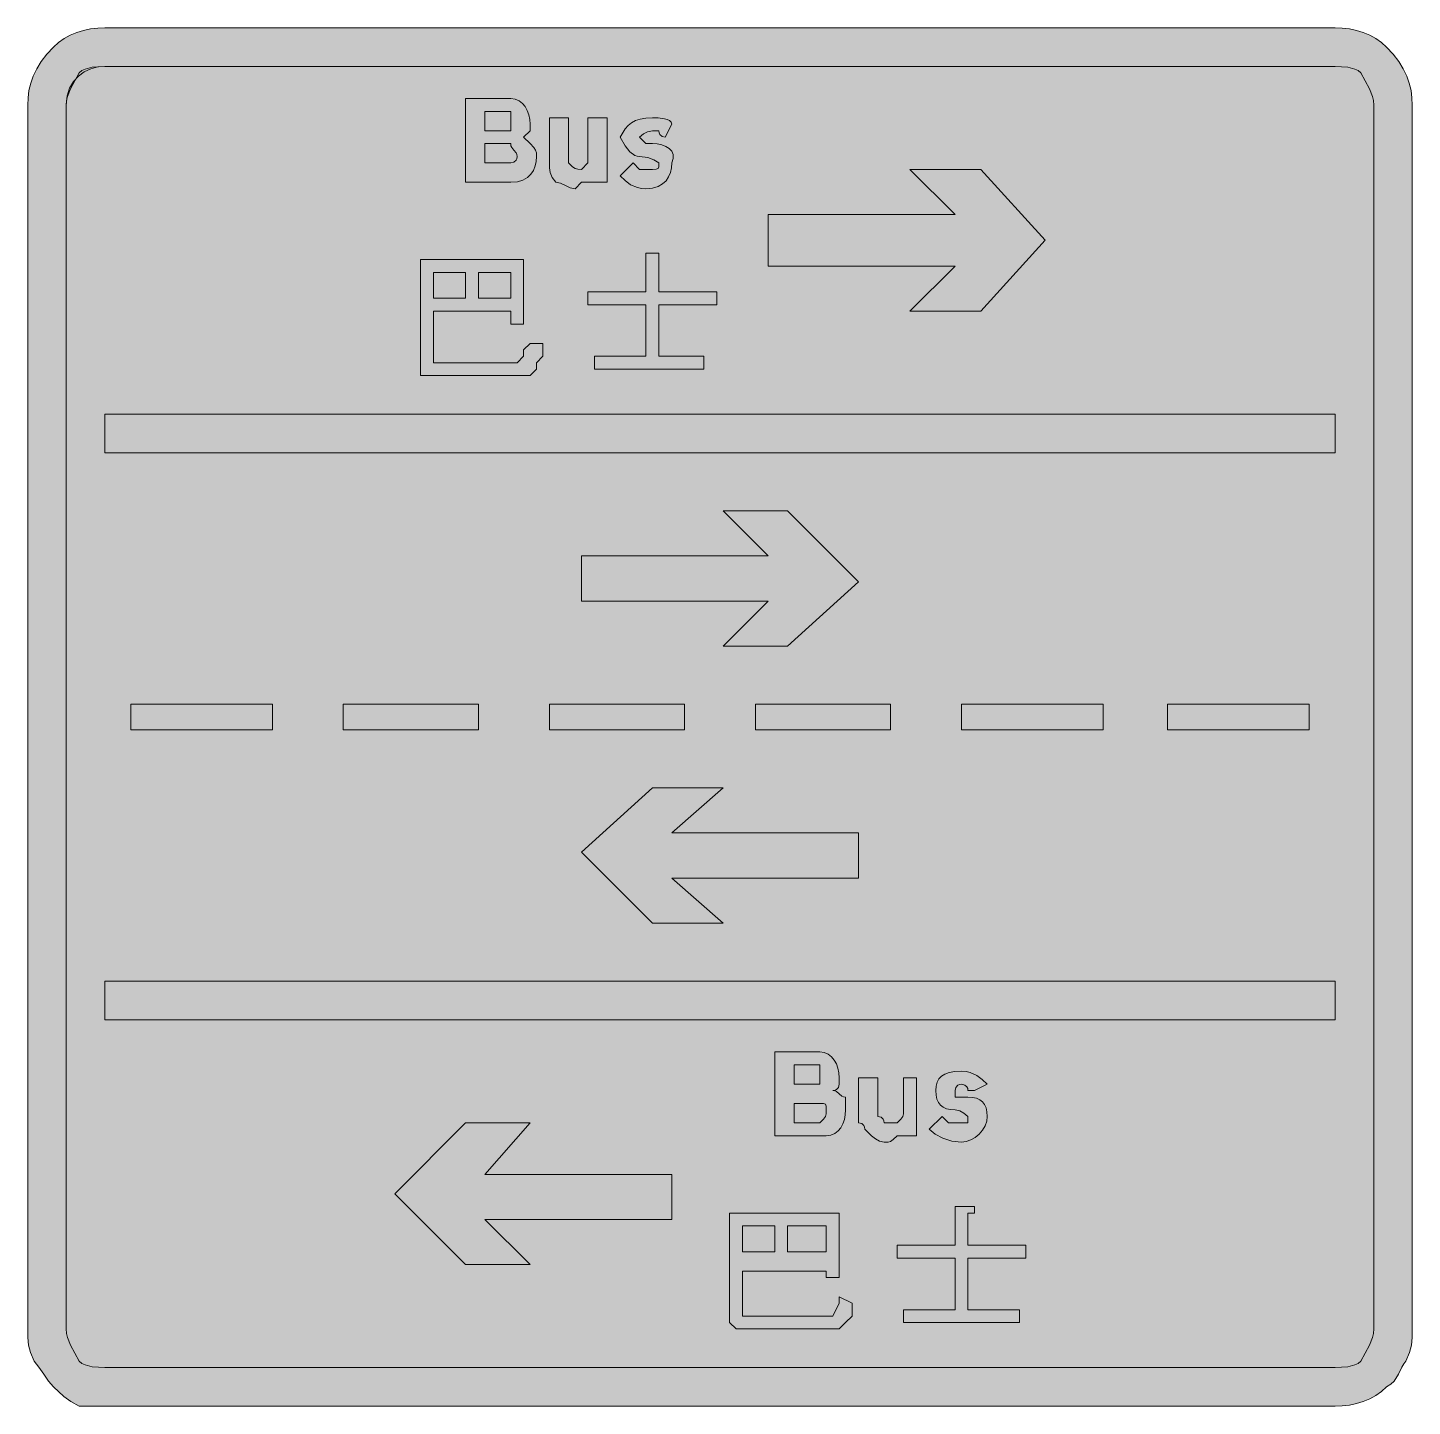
# Model space of a CAD drawing. Header units: metres. Extents: x 154 to 412, y 7 to 264.
import ezdxf

# ---------------------------------------------------------------- set-up
doc = ezdxf.new("R2010")
doc.units = ezdxf.units.M
doc.layers.add('FILL_BLACK_000000', color=7, linetype='Continuous', true_color=0x000000)
doc.layers.add('FILL_WHITE_FFFFFF', color=7, linetype='Continuous', true_color=0xffffff)

msp = doc.modelspace()

# ---------------------------------------------------------------- hatches: boundary and pattern name
at = {"layer": 'FILL_BLACK_000000', "true_color": 0x000000}
h = msp.add_hatch(color=7, dxfattribs=at)
h.dxf.hatch_style = 1
h.paths.add_polyline_path([(154.65, 252.54), (154.98, 253.89), (155.46, 255.24), (156.11, 256.59), (156.94, 257.94), (157.97, 259.29), (159.21, 260.64), (160.16, 261.48), (161.22, 262.21), (162.35, 262.83), (163.56, 263.34), (164.82, 263.73), (166.13, 264.01), (167.46, 264.18), (168.81, 264.24), (398.01, 264.24), (399.36, 264.18), (400.69, 264.01), (402, 263.73), (403.26, 263.34), (404.47, 262.83), (405.6, 262.21), (406.66, 261.48), (407.61, 260.64), (408.85, 259.29), (409.88, 257.94), (410.71, 256.59), (411.36, 255.24), (411.84, 253.89), (412.17, 252.54), (412.35, 251.19), (412.41, 249.84), (412.41, 21.84), (412.39, 20.23), (412.26, 18.84), (411.9, 17.45), (411.21, 15.84), (410.81, 15.34), (410.48, 14.75), (409.86, 13.44), (409.02, 12.13), (408.4, 11.54), (407.61, 11.04), (406.66, 10.2), (405.6, 9.46), (404.47, 8.85), (403.26, 8.34), (402, 7.95), (400.69, 7.66), (399.36, 7.5), (398.01, 7.44), (168.81, 7.44), (164.01, 7.44), (162.42, 8.34), (161.16, 9.24), (159.21, 11.04), (158.31, 12.13), (157.41, 13.44), (156.51, 14.75), (155.61, 15.84), (154.92, 17.45), (154.56, 18.84), (154.43, 20.23), (154.41, 21.84), (154.41, 249.84), (154.47, 251.19), (154.65, 252.54)])
h.paths.add_polyline_path([(161.66, 20.99), (161.82, 20.23), (162.36, 18.84), (164.01, 15.84), (164.51, 15.44), (165.1, 15.15), (166.41, 14.79), (168.81, 14.64), (398.01, 14.64), (400.41, 14.79), (401.72, 15.15), (402.31, 15.44), (402.81, 15.84), (404.46, 18.84), (405, 20.23), (405.16, 20.99), (405.21, 21.84), (405.21, 249.84), (405.16, 250.69), (405, 251.45), (404.46, 252.84), (402.81, 255.84), (402.31, 256.24), (401.72, 256.53), (400.41, 256.89), (398.01, 257.04), (168.81, 257.04), (167.47, 256.93), (166.17, 256.59), (164.95, 256.03), (163.86, 255.24), (162.94, 254.23), (162.23, 252.99), (161.77, 251.53), (161.61, 249.84), (161.61, 21.84), (161.66, 20.99)], flags=16)
h = msp.add_hatch(color=7, dxfattribs=at)
h.dxf.hatch_style = 1
h.paths.add_polyline_path([(244.41, 251.04), (245.25, 250.93), (245.98, 250.63), (246.6, 250.15), (247.11, 249.54), (247.5, 248.81), (247.78, 248), (247.95, 247.14), (248.01, 246.24), (248.01, 245.04), (246.81, 243.84), (248.01, 242.64), (248.7, 241.93), (249.06, 241.44), (249.19, 240.95), (249.21, 240.24), (249.15, 239.34), (248.97, 238.48), (248.64, 237.67), (248.16, 236.94), (247.51, 236.33), (246.68, 235.85), (245.65, 235.55), (244.41, 235.44), (243.21, 235.44), (236.01, 235.44), (236.01, 251.04), (242.01, 251.04), (244.41, 251.04)])
h.paths.add_polyline_path([(239.61, 248.64), (239.61, 245.04), (243.21, 245.04), (244.41, 245.04), (244.41, 246.24), (244.41, 248.64), (243.21, 248.64), (239.61, 248.64)], flags=16)
h.paths.add_polyline_path([(244.41, 239.04), (245.01, 239.19), (245.42, 239.55), (245.56, 239.84), (245.61, 240.24), (245.56, 240.64), (245.42, 240.95), (245.01, 241.44), (244.6, 241.93), (244.46, 242.24), (244.41, 242.64), (243.21, 242.64), (239.61, 242.64), (239.61, 239.04), (243.21, 239.04), (244.41, 239.04)], flags=16)
h = msp.add_hatch(color=7, dxfattribs=at)
h.dxf.hatch_style = 1
h.paths.add_polyline_path([(262.41, 247.44), (262.41, 235.44), (258.81, 235.44), (257.61, 235.44), (256.41, 234.24), (255.51, 234.43), (254.61, 234.84), (253.71, 235.25), (252.81, 235.44), (252.12, 236.34), (251.76, 237.24), (251.63, 238.14), (251.61, 239.04), (251.61, 247.44), (255.21, 247.44), (255.21, 240.24), (255.21, 239.04), (255.92, 238.35), (256.41, 237.99), (256.9, 237.86), (257.61, 237.84), (258.81, 239.04), (258.81, 240.24), (258.81, 247.44), (262.41, 247.44)])
h = msp.add_hatch(color=7, dxfattribs=at)
h.dxf.hatch_style = 1
h.paths.add_polyline_path([(274.35, 238.14), (274.17, 237.28), (273.84, 236.47), (273.36, 235.74), (272.71, 235.13), (271.88, 234.65), (270.85, 234.35), (269.61, 234.24), (268.76, 234.29), (268.02, 234.45), (266.76, 234.99), (265.73, 235.76), (264.81, 236.64), (267.21, 239.04), (268.41, 237.84), (269.61, 237.84), (270.81, 237.84), (271.5, 237.86), (271.86, 237.99), (271.99, 238.35), (272.01, 239.04), (271.11, 239.64), (269.98, 240.05), (268.41, 240.24), (267.96, 240.3), (267.51, 240.46), (266.61, 241.14), (265.71, 242.26), (264.81, 243.84), (265.75, 245.41), (266.29, 246.03), (266.91, 246.54), (267.65, 246.93), (268.52, 247.21), (269.57, 247.38), (270.81, 247.44), (271.88, 247.42), (273.06, 247.29), (273.59, 247.15), (274.02, 246.93), (274.3, 246.64), (274.41, 246.24), (273.21, 243.84), (272.61, 243.99), (272.2, 244.35), (272.06, 244.64), (272.01, 245.04), (270.81, 245.04), (269.93, 244.85), (269.16, 244.44), (268.41, 243.84), (269.61, 242.64), (270.81, 242.64), (271.7, 242.58), (272.55, 242.41), (273.32, 242.13), (273.96, 241.74), (274.43, 241.23), (274.69, 240.61), (274.7, 239.88), (274.41, 239.04), (274.35, 238.14)])
h = msp.add_hatch(color=7, dxfattribs=at)
h.dxf.hatch_style = 1
h.paths.add_polyline_path([(318.81, 211.44), (327.21, 219.84), (292.41, 219.84), (292.41, 229.44), (327.21, 229.44), (318.81, 237.84), (332.01, 237.84), (344.01, 224.64), (332.01, 211.44), (318.81, 211.44)])
h = msp.add_hatch(color=7, dxfattribs=at)
h.dxf.hatch_style = 1
h.paths.add_polyline_path([(272.01, 222.24), (272.01, 221.04), (272.01, 215.04), (282.81, 215.04), (282.81, 212.64), (272.01, 212.64), (272.01, 203.04), (280.41, 203.04), (280.41, 200.64), (260.01, 200.64), (260.01, 203.04), (269.61, 203.04), (269.61, 212.64), (258.81, 212.64), (258.81, 215.04), (269.61, 215.04), (269.61, 222.24), (270.81, 222.24), (272.01, 222.24)])
h = msp.add_hatch(color=7, dxfattribs=at)
h.dxf.hatch_style = 1
h.paths.add_polyline_path([(244.41, 209.04), (244.41, 211.44), (230.01, 211.44), (230.01, 203.04), (230.01, 201.84), (231.21, 201.84), (244.41, 201.84), (245.61, 201.84), (246.81, 203.04), (246.81, 204.24), (248.01, 205.44), (250.41, 205.44), (250.41, 203.04), (249.21, 201.84), (249.21, 200.64), (248.01, 199.44), (246.81, 199.44), (245.61, 199.44), (230.01, 199.44), (228.81, 199.44), (227.61, 199.44), (227.61, 200.64), (227.61, 201.84), (227.61, 221.04), (246.81, 221.04), (246.81, 209.04), (244.41, 209.04)])
h.paths.add_polyline_path([(230.01, 218.64), (230.01, 213.84), (236.01, 213.84), (236.01, 218.64), (230.01, 218.64)], flags=16)
h.paths.add_polyline_path([(244.41, 218.64), (238.41, 218.64), (238.41, 213.84), (244.41, 213.84), (244.41, 218.64)], flags=16)
h = msp.add_hatch(color=7, dxfattribs=at)
h.dxf.hatch_style = 1
h.paths.add_polyline_path([(168.81, 185.04), (168.81, 192.24), (398.01, 192.24), (398.01, 185.04), (168.81, 185.04)])
h = msp.add_hatch(color=7, dxfattribs=at)
h.dxf.hatch_style = 1
h.paths.add_polyline_path([(309.21, 161.04), (296.01, 149.04), (284.01, 149.04), (292.41, 157.44), (257.61, 157.44), (257.61, 165.84), (292.41, 165.84), (284.01, 174.24), (296.01, 174.24), (309.21, 161.04)])
h = msp.add_hatch(color=7, dxfattribs=at)
h.dxf.hatch_style = 1
h.paths.add_polyline_path([(173.61, 138.24), (200.01, 138.24), (200.01, 133.44), (173.61, 133.44), (173.61, 138.24)])
h = msp.add_hatch(color=7, dxfattribs=at)
h.dxf.hatch_style = 1
h.paths.add_polyline_path([(213.21, 138.24), (238.41, 138.24), (238.41, 133.44), (213.21, 133.44), (213.21, 138.24)])
h = msp.add_hatch(color=7, dxfattribs=at)
h.dxf.hatch_style = 1
h.paths.add_polyline_path([(251.61, 138.24), (276.81, 138.24), (276.81, 133.44), (251.61, 133.44), (251.61, 138.24)])
h = msp.add_hatch(color=7, dxfattribs=at)
h.dxf.hatch_style = 1
h.paths.add_polyline_path([(290.01, 138.24), (315.21, 138.24), (315.21, 133.44), (290.01, 133.44), (290.01, 138.24)])
h = msp.add_hatch(color=7, dxfattribs=at)
h.dxf.hatch_style = 1
h.paths.add_polyline_path([(328.41, 138.24), (354.81, 138.24), (354.81, 133.44), (328.41, 133.44), (328.41, 138.24)])
h = msp.add_hatch(color=7, dxfattribs=at)
h.dxf.hatch_style = 1
h.paths.add_polyline_path([(366.81, 138.24), (393.21, 138.24), (393.21, 133.44), (366.81, 133.44), (366.81, 138.24)])
h = msp.add_hatch(color=7, dxfattribs=at)
h.dxf.hatch_style = 1
h.paths.add_polyline_path([(257.61, 110.64), (270.81, 122.64), (284.01, 122.64), (274.41, 114.24), (309.21, 114.24), (309.21, 105.84), (274.41, 105.84), (284.01, 97.44), (270.81, 97.44), (257.61, 110.64)])
h = msp.add_hatch(color=7, dxfattribs=at)
h.dxf.hatch_style = 1
h.paths.add_polyline_path([(398.01, 79.44), (168.81, 79.44), (168.81, 86.64), (398.01, 86.64), (398.01, 79.44)])
h = msp.add_hatch(color=7, dxfattribs=at)
h.dxf.hatch_style = 1
h.paths.add_polyline_path([(300.81, 73.44), (302.01, 73.44), (302.85, 73.33), (303.58, 73.03), (304.2, 72.55), (304.71, 71.94), (305.1, 71.21), (305.38, 70.4), (305.55, 69.54), (305.61, 68.64), (305.61, 67.44), (305.46, 66.84), (305.1, 66.43), (304.81, 66.29), (304.41, 66.24), (304.81, 66.19), (305.12, 66.05), (305.61, 65.64), (306.1, 65.23), (306.41, 65.09), (306.81, 65.04), (306.81, 62.64), (306.75, 61.74), (306.58, 60.88), (306.3, 60.07), (305.91, 59.34), (305.4, 58.73), (304.78, 58.25), (304.05, 57.95), (303.21, 57.84), (302.01, 57.84), (300.81, 57.84), (293.61, 57.84), (293.61, 73.44), (299.61, 73.44), (300.81, 73.44)])
h.paths.add_polyline_path([(297.21, 71.04), (297.21, 67.44), (300.81, 67.44), (302.01, 67.44), (302.01, 68.64), (302.01, 71.04), (300.81, 71.04), (297.21, 71.04)], flags=16)
h.paths.add_polyline_path([(302.01, 60.24), (302.7, 60.95), (303.06, 61.44), (303.19, 61.93), (303.21, 62.64), (303.19, 63.33), (303.06, 63.69), (302.7, 63.82), (302.01, 63.84), (300.81, 63.84), (297.21, 63.84), (297.21, 60.24), (300.81, 60.24), (302.01, 60.24)], flags=16)
h = msp.add_hatch(color=7, dxfattribs=at)
h.dxf.hatch_style = 1
h.paths.add_polyline_path([(333.1, 60.54), (332.8, 59.68), (332.32, 58.87), (331.71, 58.14), (330.98, 57.53), (330.17, 57.05), (329.31, 56.75), (328.41, 56.64), (326.63, 56.85), (324.96, 57.39), (323.52, 58.16), (322.41, 59.04), (324.81, 61.44), (326.01, 60.24), (328.41, 60.24), (329.61, 60.24), (329.61, 61.44), (328.86, 62.04), (328.09, 62.45), (327.21, 62.64), (326.37, 62.7), (325.63, 62.86), (325.02, 63.15), (324.51, 63.54), (324.12, 64.05), (323.83, 64.66), (323.67, 65.4), (323.61, 66.24), (323.67, 67.08), (323.85, 67.81), (324.18, 68.43), (324.66, 68.94), (325.31, 69.33), (326.14, 69.61), (327.17, 69.78), (328.41, 69.84), (329.26, 69.79), (330, 69.63), (331.26, 69.09), (332.29, 68.32), (333.21, 67.44), (330.81, 66.24), (329.61, 66.24), (329.56, 66.64), (329.42, 66.93), (329.01, 67.29), (328.41, 67.44), (328.01, 67.39), (327.72, 67.25), (327.36, 66.84), (327.21, 66.24), (327.21, 65.04), (329.61, 65.04), (330.45, 64.98), (331.18, 64.81), (331.8, 64.53), (332.31, 64.14), (332.7, 63.63), (332.98, 63.01), (333.15, 62.28), (333.21, 61.44), (333.1, 60.54)])
h = msp.add_hatch(color=7, dxfattribs=at)
h.dxf.hatch_style = 1
h.paths.add_polyline_path([(320.01, 68.64), (320.01, 57.84), (317.61, 57.84), (316.41, 57.84), (315.7, 57.15), (315.21, 56.79), (314.72, 56.66), (314.01, 56.64), (313.13, 56.83), (312.36, 57.24), (311.61, 57.84), (310.41, 59.04), (310.36, 59.44), (310.22, 59.73), (309.81, 60.09), (309.21, 60.24), (309.21, 68.64), (312.81, 68.64), (312.81, 61.44), (313.41, 61.29), (313.82, 60.93), (313.96, 60.64), (314.01, 60.24), (315.21, 60.24), (316.41, 60.24), (317.1, 60.95), (317.46, 61.44), (317.59, 61.93), (317.61, 62.64), (317.61, 68.64), (320.01, 68.64)])
h = msp.add_hatch(color=7, dxfattribs=at)
h.dxf.hatch_style = 1
h.paths.add_polyline_path([(222.81, 47.04), (236.01, 60.24), (248.01, 60.24), (239.61, 50.64), (274.41, 50.64), (274.41, 42.24), (239.61, 42.24), (248.01, 33.84), (236.01, 33.84), (222.81, 47.04)])
h = msp.add_hatch(color=7, dxfattribs=at)
h.dxf.hatch_style = 1
h.paths.add_polyline_path([(330.81, 44.64), (330.81, 43.44), (329.61, 43.44), (329.61, 37.44), (340.41, 37.44), (340.41, 35.04), (329.61, 35.04), (329.61, 25.44), (339.21, 25.44), (339.21, 23.04), (317.61, 23.04), (317.61, 25.44), (327.21, 25.44), (327.21, 35.04), (316.41, 35.04), (316.41, 37.44), (327.21, 37.44), (327.21, 44.64), (329.61, 44.64), (330.81, 44.64)])
h = msp.add_hatch(color=7, dxfattribs=at)
h.dxf.hatch_style = 1
h.paths.add_polyline_path([(303.21, 31.44), (303.21, 32.64), (287.61, 32.64), (287.61, 25.44), (287.61, 24.24), (288.81, 24.24), (302.01, 24.24), (303.21, 24.24), (304.41, 24.24), (305.61, 26.64), (305.61, 27.84), (308.01, 26.64), (308.01, 25.44), (308.01, 24.24), (306.81, 23.04), (305.61, 21.84), (304.41, 21.84), (303.21, 21.84), (288.81, 21.84), (286.41, 21.84), (285.21, 23.04), (285.21, 24.24), (285.21, 43.44), (305.61, 43.44), (305.61, 31.44), (303.21, 31.44)])
h.paths.add_polyline_path([(287.61, 41.04), (287.61, 36.24), (293.61, 36.24), (293.61, 41.04), (287.61, 41.04)], flags=16)
h.paths.add_polyline_path([(303.21, 41.04), (296.01, 41.04), (296.01, 36.24), (303.21, 36.24), (303.21, 41.04)], flags=16)
at = {"layer": 'FILL_WHITE_FFFFFF', "true_color": 0xffffff}
h = msp.add_hatch(color=7, dxfattribs=at)
h.dxf.hatch_style = 1
h.paths.add_polyline_path([(398.01, 257.04), (400.41, 256.89), (401.72, 256.53), (402.31, 256.24), (402.81, 255.84), (404.46, 252.84), (405, 251.45), (405.16, 250.69), (405.21, 249.84), (405.21, 21.84), (405.16, 20.99), (405, 20.23), (404.46, 18.84), (402.81, 15.84), (402.31, 15.44), (401.72, 15.15), (400.41, 14.79), (398.01, 14.64), (168.81, 14.64), (166.41, 14.79), (165.1, 15.15), (164.51, 15.44), (164.01, 15.84), (162.36, 18.84), (161.82, 20.23), (161.66, 20.99), (161.61, 21.84), (161.61, 249.84), (161.66, 250.69), (161.82, 251.45), (162.36, 252.84), (164.01, 255.84), (164.51, 256.24), (165.1, 256.53), (166.41, 256.89), (168.81, 257.04), (398.01, 257.04)])

# ---------------------------------------------------------------- linework, layer by layer
at = {"layer": 'FILL_BLACK_000000', "lineweight": 0, "true_color": 0x000000}
for points in [[(154.65, 252.54), (154.98, 253.89), (155.46, 255.24), (156.11, 256.59), (156.94, 257.94), (157.97, 259.29), (159.21, 260.64), (160.16, 261.48), (161.22, 262.21), (162.35, 262.83), (163.56, 263.34), (164.82, 263.73), (166.13, 264.01), (167.46, 264.18), (168.81, 264.24), (398.01, 264.24), (399.36, 264.18), (400.69, 264.01), (402, 263.73), (403.26, 263.34), (404.47, 262.83), (405.6, 262.21), (406.66, 261.48), (407.61, 260.64), (408.85, 259.29), (409.88, 257.94), (410.71, 256.59), (411.36, 255.24), (411.84, 253.89), (412.17, 252.54), (412.35, 251.19), (412.41, 249.84), (412.41, 21.84), (412.39, 20.23), (412.26, 18.84), (411.9, 17.45), (411.21, 15.84), (410.81, 15.34), (410.48, 14.75), (409.86, 13.44), (409.02, 12.13), (408.4, 11.54), (407.61, 11.04), (406.66, 10.2), (405.6, 9.46), (404.47, 8.85), (403.26, 8.34), (402, 7.95), (400.69, 7.66), (399.36, 7.5), (398.01, 7.44), (168.81, 7.44), (164.01, 7.44), (162.42, 8.34), (161.16, 9.24), (159.21, 11.04), (158.31, 12.13), (157.41, 13.44), (156.51, 14.75), (155.61, 15.84), (154.92, 17.45), (154.56, 18.84), (154.43, 20.23), (154.41, 21.84), (154.41, 249.84), (154.47, 251.19)], [(161.66, 20.99), (161.82, 20.23), (162.36, 18.84), (164.01, 15.84), (164.51, 15.44), (165.1, 15.15), (166.41, 14.79), (168.81, 14.64), (398.01, 14.64), (400.41, 14.79), (401.72, 15.15), (402.31, 15.44), (402.81, 15.84), (404.46, 18.84), (405, 20.23), (405.16, 20.99), (405.21, 21.84), (405.21, 249.84), (405.16, 250.69), (405, 251.45), (404.46, 252.84), (402.81, 255.84), (402.31, 256.24), (401.72, 256.53), (400.41, 256.89), (398.01, 257.04), (168.81, 257.04), (167.47, 256.93), (166.17, 256.59), (164.95, 256.03), (163.86, 255.24), (162.94, 254.23), (162.23, 252.99), (161.77, 251.53), (161.61, 249.84), (161.61, 21.84)], [(244.41, 251.04), (245.25, 250.93), (245.98, 250.63), (246.6, 250.15), (247.11, 249.54), (247.5, 248.81), (247.78, 248), (247.95, 247.14), (248.01, 246.24), (248.01, 245.04), (246.81, 243.84), (248.01, 242.64), (248.7, 241.93), (249.06, 241.44), (249.19, 240.95), (249.21, 240.24), (249.15, 239.34), (248.97, 238.48), (248.64, 237.67), (248.16, 236.94), (247.51, 236.33), (246.68, 235.85), (245.65, 235.55), (244.41, 235.44), (243.21, 235.44), (236.01, 235.44), (236.01, 251.04), (242.01, 251.04)], [(239.61, 248.64), (239.61, 245.04), (243.21, 245.04), (244.41, 245.04), (244.41, 246.24), (244.41, 248.64), (243.21, 248.64)], [(262.41, 247.44), (262.41, 235.44), (258.81, 235.44), (257.61, 235.44), (256.41, 234.24), (255.51, 234.43), (254.61, 234.84), (253.71, 235.25), (252.81, 235.44), (252.12, 236.34), (251.76, 237.24), (251.63, 238.14), (251.61, 239.04), (251.61, 247.44), (255.21, 247.44), (255.21, 240.24), (255.21, 239.04), (255.92, 238.35), (256.41, 237.99), (256.9, 237.86), (257.61, 237.84), (258.81, 239.04), (258.81, 240.24), (258.81, 247.44)], [(274.35, 238.14), (274.17, 237.28), (273.84, 236.47), (273.36, 235.74), (272.71, 235.13), (271.88, 234.65), (270.85, 234.35), (269.61, 234.24), (268.76, 234.29), (268.02, 234.45), (266.76, 234.99), (265.73, 235.76), (264.81, 236.64), (267.21, 239.04), (268.41, 237.84), (269.61, 237.84), (270.81, 237.84), (271.5, 237.86), (271.86, 237.99), (271.99, 238.35), (272.01, 239.04), (271.11, 239.64), (269.98, 240.05), (268.41, 240.24), (267.96, 240.3), (267.51, 240.46), (266.61, 241.14), (265.71, 242.26), (264.81, 243.84), (265.75, 245.41), (266.29, 246.03), (266.91, 246.54), (267.65, 246.93), (268.52, 247.21), (269.57, 247.38), (270.81, 247.44), (271.88, 247.42), (273.06, 247.29), (273.59, 247.15), (274.02, 246.93), (274.3, 246.64), (274.41, 246.24), (273.21, 243.84), (272.61, 243.99), (272.2, 244.35), (272.06, 244.64), (272.01, 245.04), (270.81, 245.04), (269.93, 244.85), (269.16, 244.44), (268.41, 243.84), (269.61, 242.64), (270.81, 242.64), (271.7, 242.58), (272.55, 242.41), (273.32, 242.13), (273.96, 241.74), (274.43, 241.23), (274.69, 240.61), (274.7, 239.88), (274.41, 239.04)], [(244.41, 239.04), (245.01, 239.19), (245.42, 239.55), (245.56, 239.84), (245.61, 240.24), (245.56, 240.64), (245.42, 240.95), (245.01, 241.44), (244.6, 241.93), (244.46, 242.24), (244.41, 242.64), (243.21, 242.64), (239.61, 242.64), (239.61, 239.04), (243.21, 239.04)], [(318.81, 211.44), (327.21, 219.84), (292.41, 219.84), (292.41, 229.44), (327.21, 229.44), (318.81, 237.84), (332.01, 237.84), (344.01, 224.64), (332.01, 211.44)], [(272.01, 222.24), (272.01, 221.04), (272.01, 215.04), (282.81, 215.04), (282.81, 212.64), (272.01, 212.64), (272.01, 203.04), (280.41, 203.04), (280.41, 200.64), (260.01, 200.64), (260.01, 203.04), (269.61, 203.04), (269.61, 212.64), (258.81, 212.64), (258.81, 215.04), (269.61, 215.04), (269.61, 222.24), (270.81, 222.24)], [(244.41, 209.04), (244.41, 211.44), (230.01, 211.44), (230.01, 203.04), (230.01, 201.84), (231.21, 201.84), (244.41, 201.84), (245.61, 201.84), (246.81, 203.04), (246.81, 204.24), (248.01, 205.44), (250.41, 205.44), (250.41, 203.04), (249.21, 201.84), (249.21, 200.64), (248.01, 199.44), (246.81, 199.44), (245.61, 199.44), (230.01, 199.44), (228.81, 199.44), (227.61, 199.44), (227.61, 200.64), (227.61, 201.84), (227.61, 221.04), (246.81, 221.04), (246.81, 209.04)], [(230.01, 218.64), (230.01, 213.84), (236.01, 213.84), (236.01, 218.64)], [(244.41, 218.64), (238.41, 218.64), (238.41, 213.84), (244.41, 213.84)], [(168.81, 185.04), (168.81, 192.24), (398.01, 192.24), (398.01, 185.04)], [(309.21, 161.04), (296.01, 149.04), (284.01, 149.04), (292.41, 157.44), (257.61, 157.44), (257.61, 165.84), (292.41, 165.84), (284.01, 174.24), (296.01, 174.24)], [(173.61, 138.24), (200.01, 138.24), (200.01, 133.44), (173.61, 133.44)], [(213.21, 138.24), (238.41, 138.24), (238.41, 133.44), (213.21, 133.44)], [(251.61, 138.24), (276.81, 138.24), (276.81, 133.44), (251.61, 133.44)], [(290.01, 138.24), (315.21, 138.24), (315.21, 133.44), (290.01, 133.44)], [(328.41, 138.24), (354.81, 138.24), (354.81, 133.44), (328.41, 133.44)], [(366.81, 138.24), (393.21, 138.24), (393.21, 133.44), (366.81, 133.44)], [(257.61, 110.64), (270.81, 122.64), (284.01, 122.64), (274.41, 114.24), (309.21, 114.24), (309.21, 105.84), (274.41, 105.84), (284.01, 97.44), (270.81, 97.44)], [(398.01, 79.44), (168.81, 79.44), (168.81, 86.64), (398.01, 86.64)], [(300.81, 73.44), (302.01, 73.44), (302.85, 73.33), (303.58, 73.03), (304.2, 72.55), (304.71, 71.94), (305.1, 71.21), (305.38, 70.4), (305.55, 69.54), (305.61, 68.64), (305.61, 67.44), (305.46, 66.84), (305.1, 66.43), (304.81, 66.29), (304.41, 66.24), (304.81, 66.19), (305.12, 66.05), (305.61, 65.64), (306.1, 65.23), (306.41, 65.09), (306.81, 65.04), (306.81, 62.64), (306.75, 61.74), (306.58, 60.88), (306.3, 60.07), (305.91, 59.34), (305.4, 58.73), (304.78, 58.25), (304.05, 57.95), (303.21, 57.84), (302.01, 57.84), (300.81, 57.84), (293.61, 57.84), (293.61, 73.44), (299.61, 73.44)], [(297.21, 71.04), (297.21, 67.44), (300.81, 67.44), (302.01, 67.44), (302.01, 68.64), (302.01, 71.04), (300.81, 71.04)], [(333.1, 60.54), (332.8, 59.68), (332.32, 58.87), (331.71, 58.14), (330.98, 57.53), (330.17, 57.05), (329.31, 56.75), (328.41, 56.64), (326.63, 56.85), (324.96, 57.39), (323.52, 58.16), (322.41, 59.04), (324.81, 61.44), (326.01, 60.24), (328.41, 60.24), (329.61, 60.24), (329.61, 61.44), (328.86, 62.04), (328.09, 62.45), (327.21, 62.64), (326.37, 62.7), (325.63, 62.86), (325.02, 63.15), (324.51, 63.54), (324.12, 64.05), (323.83, 64.66), (323.67, 65.4), (323.61, 66.24), (323.67, 67.08), (323.85, 67.81), (324.18, 68.43), (324.66, 68.94), (325.31, 69.33), (326.14, 69.61), (327.17, 69.78), (328.41, 69.84), (329.26, 69.79), (330, 69.63), (331.26, 69.09), (332.29, 68.32), (333.21, 67.44), (330.81, 66.24), (329.61, 66.24), (329.56, 66.64), (329.42, 66.93), (329.01, 67.29), (328.41, 67.44), (328.01, 67.39), (327.72, 67.25), (327.36, 66.84), (327.21, 66.24), (327.21, 65.04), (329.61, 65.04), (330.45, 64.98), (331.18, 64.81), (331.8, 64.53), (332.31, 64.14), (332.7, 63.63), (332.98, 63.01), (333.15, 62.28), (333.21, 61.44)], [(320.01, 68.64), (320.01, 57.84), (317.61, 57.84), (316.41, 57.84), (315.7, 57.15), (315.21, 56.79), (314.72, 56.66), (314.01, 56.64), (313.13, 56.83), (312.36, 57.24), (311.61, 57.84), (310.41, 59.04), (310.36, 59.44), (310.22, 59.73), (309.81, 60.09), (309.21, 60.24), (309.21, 68.64), (312.81, 68.64), (312.81, 61.44), (313.41, 61.29), (313.82, 60.93), (313.96, 60.64), (314.01, 60.24), (315.21, 60.24), (316.41, 60.24), (317.1, 60.95), (317.46, 61.44), (317.59, 61.93), (317.61, 62.64), (317.61, 68.64)], [(302.01, 60.24), (302.7, 60.95), (303.06, 61.44), (303.19, 61.93), (303.21, 62.64), (303.19, 63.33), (303.06, 63.69), (302.7, 63.82), (302.01, 63.84), (300.81, 63.84), (297.21, 63.84), (297.21, 60.24), (300.81, 60.24)], [(222.81, 47.04), (236.01, 60.24), (248.01, 60.24), (239.61, 50.64), (274.41, 50.64), (274.41, 42.24), (239.61, 42.24), (248.01, 33.84), (236.01, 33.84)], [(330.81, 44.64), (330.81, 43.44), (329.61, 43.44), (329.61, 37.44), (340.41, 37.44), (340.41, 35.04), (329.61, 35.04), (329.61, 25.44), (339.21, 25.44), (339.21, 23.04), (317.61, 23.04), (317.61, 25.44), (327.21, 25.44), (327.21, 35.04), (316.41, 35.04), (316.41, 37.44), (327.21, 37.44), (327.21, 44.64), (329.61, 44.64)], [(303.21, 31.44), (303.21, 32.64), (287.61, 32.64), (287.61, 25.44), (287.61, 24.24), (288.81, 24.24), (302.01, 24.24), (303.21, 24.24), (304.41, 24.24), (305.61, 26.64), (305.61, 27.84), (308.01, 26.64), (308.01, 25.44), (308.01, 24.24), (306.81, 23.04), (305.61, 21.84), (304.41, 21.84), (303.21, 21.84), (288.81, 21.84), (286.41, 21.84), (285.21, 23.04), (285.21, 24.24), (285.21, 43.44), (305.61, 43.44), (305.61, 31.44)], [(287.61, 41.04), (287.61, 36.24), (293.61, 36.24), (293.61, 41.04)], [(303.21, 41.04), (296.01, 41.04), (296.01, 36.24), (303.21, 36.24)]]:
    msp.add_lwpolyline(points, close=True, dxfattribs=at)
at = {"layer": 'FILL_WHITE_FFFFFF', "lineweight": 0, "true_color": 0xffffff}
msp.add_lwpolyline([(398.01, 257.04), (400.41, 256.89), (401.72, 256.53), (402.31, 256.24), (402.81, 255.84), (404.46, 252.84), (405, 251.45), (405.16, 250.69), (405.21, 249.84), (405.21, 21.84), (405.16, 20.99), (405, 20.23), (404.46, 18.84), (402.81, 15.84), (402.31, 15.44), (401.72, 15.15), (400.41, 14.79), (398.01, 14.64), (168.81, 14.64), (166.41, 14.79), (165.1, 15.15), (164.51, 15.44), (164.01, 15.84), (162.36, 18.84), (161.82, 20.23), (161.66, 20.99), (161.61, 21.84), (161.61, 249.84), (161.66, 250.69), (161.82, 251.45), (162.36, 252.84), (164.01, 255.84), (164.51, 256.24), (165.1, 256.53), (166.41, 256.89), (168.81, 257.04)], close=True, dxfattribs=at)

doc.saveas('drawing.dxf')
